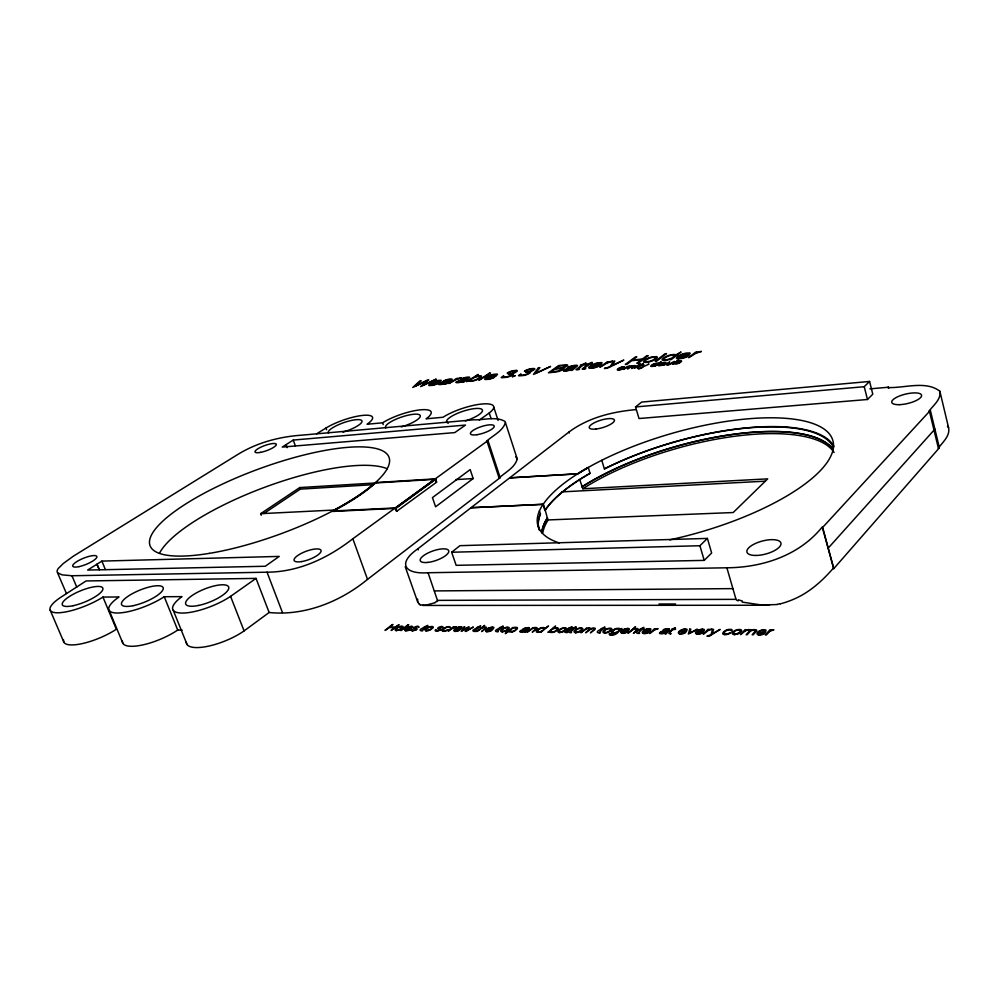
<?xml version="1.0" encoding="UTF-8"?>
<svg xmlns="http://www.w3.org/2000/svg" width="999" height="999" viewBox="0 0 999 999"><rect width="100%" height="100%" fill="white"/><g stroke="black" fill="none" stroke-linecap="round" stroke-linejoin="round"><path stroke-width="1.5" d="M411.875 627.26C405.082 631.48 406.655 625.586 411.838 627.06M505.432 422.589L517.22 458.928C514.96 467.707 505.269 472.19 499.113 478.046L486.9 440.946C493.131 435.277 502.809 431.131 505.432 422.589L505.007 421.441C495.966 415.996 482.592 420.354 474.013 419.78L301.498 435.189C279.221 436.725 256.768 442.694 237.537 454.62L73.377 556.168L63.299 563.498L58.254 568.518A31.081 7.992 -22 0 0 57.205 572.002L66.446 593.531M417.644 599.1L417.694 601.96L419.318 604.295M565.933 365.759L562.562 367.595L555.631 368.569L559.315 365.959L565.896 365.597M638.486 632.854L642.132 629.133L644.093 628.683L642.582 628.671L643.893 627.36L640.072 629.108L641.196 629.12C629.595 634.265 643.244 633.641 638.573 633.004M659.178 365.147L663.174 363.948A4.62 1.236 -16.4 0 0 664.335 363.723L663.011 364.61A3.159 0.849 -16.4 0 1 660.177 365.297L659.253 365.297M599.412 632.392L603.121 628.746L605.032 628.309L603.583 628.296L604.919 627.01L601.123 628.721L602.222 628.733C590.521 633.628 603.908 633.266 599.462 632.542M563.448 370.579L566.545 368.768L572.202 367.62A15.959 4.046 -17.2 0 0 572.527 367.57L573.176 367.457A4.845 1.236 -17.2 0 0 573.95 367.307L574.912 366.97A4.046 1.036 -17.2 0 0 575.424 366.658L575.786 366.346A2.635 0.674 -17.2 0 0 575.874 366.021L574.437 365.871A7.692 1.973 -17.3 0 0 572.752 366.096A3.109 0.787 -17.2 0 0 569.954 366.97L567.794 367.595L569.355 366.745A4.358 1.111 -17.2 0 1 571.116 366.096A5.282 1.349 -17.2 0 1 572.976 365.646A8.679 2.223 -17.3 0 1 576.336 365.272A4.67 1.199 -17.2 0 1 577.285 365.384A3.372 0.862 -17.2 0 1 577.484 365.671A3.746 0.949 -17.2 0 1 577.372 365.946L572.352 370.254A2.91 0.749 -17.2 0 1 571.166 370.392L570.816 370.379M570.579 632.067L574.338 628.458L576.223 628.034L574.8 628.009L576.148 626.748L572.39 628.433L573.451 628.446C562.075 633.416 574.837 632.829 570.666 632.23M566.52 632.017L570.279 628.421L572.165 627.984L570.754 627.971L572.102 626.71L568.344 628.396L569.405 628.408C558.129 633.403 570.791 632.779 566.608 632.18M583.853 368.469L583.99 368.294A12.1 3.122 -17 0 1 584.477 367.932L589.46 364.298L591.608 364.061L592.307 363.561L590.159 363.798L592.157 362.337L586.513 364.623L588.124 364.448L582.155 368.968L583.166 369.18A4.221 1.086 -17.1 0 0 584.353 369.006A10.115 2.622 -17.2 0 1 585.102 368.868L585.801 368.356A5.869 1.511 -17.1 0 1 584.403 368.581L583.928 368.569M534.615 369.218L532.804 370.517A4.158 1.036 -17.6 0 1 532.03 370.866A3.696 0.924 -17.6 0 1 531.168 371.203L529.557 371.665L530.419 371.84A4.171 1.049 -17.6 0 1 530.319 372.627A5.957 1.486 -17.7 0 1 524.687 375.312A6.506 1.636 -17.7 0 1 523.838 375.449L518.981 375.836A4.133 1.036 -17.7 0 1 518.581 375.487L521.053 374.026L520.279 374.712A3.397 0.849 -17.7 0 0 520.304 375.149A4.271 1.074 -17.7 0 0 520.779 375.312L521.615 375.337A6.806 1.698 -17.7 0 0 522.552 375.249A5.145 1.286 -17.7 0 0 524.038 374.987A4.183 1.049 -17.7 0 0 528.571 373.164L528.933 372.602A3.459 0.874 -17.7 0 0 528.558 372.265A4.708 1.186 -17.7 0 0 528.196 372.215L527.372 372.215A11.788 2.96 -17.7 0 0 525.574 372.39L526.323 371.865A14.923 3.709 -17.6 0 0 528.121 371.628L528.958 371.466A4.046 1.011 -17.6 0 0 529.757 371.266A3.022 0.749 -17.6 0 0 531.231 370.754L532.192 370.254A5.17 1.286 -17.6 0 0 532.604 369.98L533.041 369.518A2.872 0.724 -17.6 0 0 532.917 369.218A3.696 0.924 -17.6 0 0 532.217 369.106A6.169 1.536 -17.6 0 0 530.931 369.193M497.477 631.218L501.336 627.734L503.146 627.322L501.81 627.31L503.196 626.073L499.525 627.709L500.511 627.722C488.923 632.492 501.585 631.93 497.539 631.368M445.142 383.766L445.691 383.291A6.606 1.586 -18.3 0 1 441.208 384.478A7.13 1.723 -18.3 0 1 440.659 384.54A6.094 1.474 -18.3 0 1 439.51 384.59A3.834 0.924 -18.4 0 1 438.773 384.066M474.912 630.956L478.808 627.509L480.581 627.097L479.295 627.085L480.681 625.874L477.023 627.484L477.997 627.497C466.333 632.23 478.958 631.643 474.975 631.106M623.913 367.52L619.205 368.406L623.776 367.157M456.193 382.18L459.315 380.444L464.547 379.358M422.003 630.344L427.672 626.585L426.448 626.573L427.859 625.386L424.263 626.972L425.187 626.972C413.773 631.43 425.549 631.081 422.077 630.494M438.798 384.066L441.92 382.33L447.09 381.268M589.01 367.207L589.098 367.095A10.902 2.822 -17 0 1 590.297 366.034A8.492 2.185 -17 0 1 594.393 363.886A6.044 1.561 -17 0 1 596.903 363.112A5.632 1.449 -17 0 1 598.176 362.837L601.323 362.6A5.27 1.361 -17 0 1 602.06 362.849L600.549 365.022L591.545 366.009A7.655 1.973 -17 0 0 590.671 366.795A5.332 1.374 -17 0 0 590.484 367.382A4.371 1.124 -17 0 0 591.096 367.707A4.146 1.074 -17 0 0 591.708 367.744L593.893 367.482A4.183 1.086 -17 0 0 595.267 367.132A3.834 0.987 -17 0 0 596.578 366.658L599.263 365.921A8.904 2.298 -17 0 1 597.652 366.695A5.844 1.511 -17 0 1 595.866 367.37A5.457 1.411 -17 0 1 593.406 368.007L589.535 368.256A5.507 1.424 -17 0 1 588.848 367.882A6.581 1.698 -17 0 1 589.023 367.207M939.872 391.246C941.408 399.15 933.553 405.119 929.32 410.776L938.361 448.151C942.606 442.245 950.299 435.889 948.6 427.809L939.872 391.246C925.661 380.219 904.207 388.386 887.611 387.525L888.423 387.237L888.698 388.349M636.151 409.602C612.449 411.675 588.399 417.557 569.018 431.993L417.832 548.813C396.79 563.473 404.782 574.462 428.059 572.739L726.885 567.794C762.524 567.519 799.225 555.544 822.227 527.01L833.753 568.668L939.385 447.777L930.369 410.402L929.32 410.776M828.233 548.101L934.889 429.158M833.303 568.256C822.352 580.831 809.59 592.357 794.13 599.038A41.346 16.758 -14.7 0 1 783.953 602.822L780.306 603.871M833.753 568.668L822.676 527.385L930.369 410.402M666.383 631.955L667.12 631.206A5.569 2.31 -16.5 0 1 665.709 631.393L662.2 631.78A1.548 0.649 -16.6 0 0 661.488 632.117L661.076 632.442M668.968 630.307L666.258 633.791A2.023 0.837 -16.5 0 1 665.396 633.791M704.22 560.389L711.65 552.996L707.404 538.411L459.927 545.666L451.66 552.247L456.156 565.334L704.22 560.389L699.912 545.729L707.404 538.411M867.469 399.5L872.789 394.205L869.58 381.456L641.67 402.073L635.551 406.943L639.01 418.531L867.469 399.5L864.235 386.7L869.58 381.456M631.48 630.769L627.984 633.304L635.514 626.76L633.004 629.245A7.168 2.947 -17.1 0 1 634.727 628.683A2.91 1.186 -17 0 1 635.751 628.508M589.16 630.307L585.651 632.804L589.31 629.245L588.898 628.533A3.621 1.461 -17.8 0 0 588.361 628.508A2.697 1.086 -17.8 0 0 586.201 629.02A5.132 2.06 -17.8 0 0 584.452 630.257L580.881 632.742L586.625 628.134L585.889 628.821M613.411 630.606C617.632 626.148 622.152 631.206 615.209 632.617A2.86 1.161 -17.4 0 1 614.085 632.767A3.921 1.598 -17.3 0 1 613.748 632.767M538.149 630.082C535.414 634.665 547.652 629.295 542.894 628.059A3.072 1.211 -18.5 0 0 541.408 628.234M526.086 630.406L526.86 629.707A5.232 2.035 -18.6 0 1 525.574 629.87L521.316 630.869M528.646 628.858L525.749 632.105M375.512 483.017L369.255 488.286A127.385 34.253 -20.3 0 1 332.53 511.451L395.866 508.366L435.651 479.295L436.638 482.18L396.703 511.288L395.517 507.929L435.377 478.846L436.501 482.117M415.821 629.645L416.108 629.27A3.184 1.174 -20.1 0 0 415.572 628.933A13.524 4.983 -20.2 0 0 414.747 628.771A6.618 2.423 -20 0 1 413.973 628.571A2.735 0.999 -20.1 0 1 413.623 628.221L413.873 627.759A3.059 1.124 -20.1 0 1 414.26 627.434L414.435 627.31A2.198 0.812 -20.1 0 1 415.259 626.873A2.473 0.899 -20.1 0 1 416.258 626.548C419.118 624.924 419.692 628.808 418.256 627.022A2.323 0.849 -20.1 0 0 418.007 626.897L417.769 626.848A4.108 1.511 -20.1 0 0 417.12 626.81L414.735 627.971A3.434 1.261 -20 0 0 415.122 628.196M669.68 539.86A153.384 51.361 -16.1 0 0 829.02 433.491A153.384 51.361 -16.1 0 0 601.76 460.289A152.972 51.224 -16.1 0 0 577.722 473.751L509.64 477.872L577.759 473.876A152.972 51.236 -16.1 0 1 588.324 467.569L590.022 473.326A153.197 51.873 -16.1 0 0 545.229 510.152L547.327 517.944A152.56 52.348 -16.1 0 0 541.783 532.679M511.026 375.075L511.513 374.5A3.434 0.849 -17.8 0 0 511.151 374.163A4.67 1.161 -17.8 0 0 510.814 374.113L509.989 374.113A11.688 2.922 -17.9 0 0 508.229 374.288L508.978 373.763A14.798 3.646 -17.7 0 0 510.751 373.526L511.575 373.364A4.008 0.999 -17.8 0 0 512.375 373.176A2.997 0.737 -17.8 0 0 513.823 372.664L514.797 372.165A5.132 1.274 -17.8 0 0 515.209 371.89L515.659 371.441A2.847 0.712 -17.8 0 0 515.546 371.128A3.659 0.912 -17.8 0 0 514.86 371.029A6.119 1.511 -17.8 0 0 513.598 371.104M437.137 601.56L437.4 601.311A3.272 1.998 54.6 0 0 437.649 600.923L428.059 572.739M652.347 365.135C650.686 367.582 659.015 364.822 657.155 363.524A2.41 0.637 -16.4 0 0 656.405 363.536M662.849 364.885L662.824 364.897A3.934 1.049 -16.4 0 1 658.878 365.696A2.348 0.624 -16.4 0 1 658.204 365.384L663.236 363.686M670.317 364.086L669.78 364.51L674.437 361.413L671.54 363.137M671.141 358.741L669.904 359.702L671.353 359.54L681.043 351.998L675.761 355.02A5.27 1.399 -16.3 0 0 675.062 354.608L674.862 354.57A6.868 1.811 -16.3 0 0 672.664 354.595L669.917 355.095A6.044 1.598 -16.3 0 0 667.394 355.919A7.243 1.923 -16.3 0 0 665.471 356.805L665.209 356.943A11.001 2.922 -16.3 0 0 663.648 357.917A12.275 3.247 -16.3 0 0 662.312 359.153L662.125 359.49A6.281 1.661 -16.3 0 0 662.175 359.89A5.657 1.498 -16.3 0 0 662.899 360.339L665.346 360.314M662.749 365.259L664.148 364.872M57.705 572.889L62.075 574.85L71.965 575.749L267.045 572.19C298.763 572.065 328.271 557.929 352.847 538.761L367.52 579.383L500.174 477.672L487.974 440.571L486.9 440.946M473.176 478.546L435.601 506.78L432.442 497.602L470.179 469.58L473.176 478.546L456.056 479.595M605.244 367.932L604.457 368.506A6.494 1.686 -16.9 0 0 605.831 368.419L606.181 368.369A2.485 0.649 -16.9 0 0 607.08 368.156L608.603 367.62A11.151 2.897 -16.9 0 0 610.327 366.845L623.838 360.09L612.399 365.259L614.797 361.089L613.286 361.251L610.601 366.133A6.169 1.611 -16.9 0 0 609.652 366.608A8.791 2.285 -16.9 0 1 608.591 367.132A3.746 0.974 -16.9 0 1 607.454 367.595L606.293 367.869A4.483 1.174 -16.9 0 1 605.744 367.907L605.494 367.919M186.313 642.307A36.701 11.863 -22 0 0 207.143 646.428A36.701 11.863 -22 0 0 244.081 630.906L269.131 612.499C305.12 616.158 340.834 601.336 367.52 579.383M487.974 440.571L352.847 538.761M256.031 578.396L230.569 596.366A36.951 11.201 -21.7 0 1 182.542 613.061A36.951 11.201 -21.7 0 1 182.005 596.628L164.236 596.728A35.927 10.34 -22.1 0 1 117.52 613.011A35.927 10.34 -22.1 0 1 119.031 596.977L102.959 597.077A34.99 9.578 -22.4 0 1 57.705 612.787A34.99 9.578 -22.4 0 1 60.764 597.302L86.076 580.956L256.031 578.396L269.131 612.499M479.333 420.079L489.21 413.012A30.157 7.93 -18.3 0 0 482.092 403.996A30.157 7.93 -18.3 0 0 443.044 417.257L426.073 418.818A29.296 7.455 -18.8 0 0 420.754 409.802A29.296 7.455 -18.8 0 0 382.58 422.814L367.045 424.238A28.534 7.018 -19.3 0 0 363.174 415.359A28.534 7.018 -19.3 0 0 326.011 428.009L316.621 433.828M469.118 380.607L466.583 381.63L478.271 374.438L474.463 377.098A4.795 1.174 -18.1 0 1 476.436 376.436L476.785 376.336A6.256 1.523 -18.1 0 1 479.245 375.874L480.969 375.861A5.507 1.349 -18.1 0 1 481.555 376.298A6.593 1.611 -18.1 0 1 481.231 376.948L481.131 377.06A9.99 2.448 -18.1 0 1 479.895 378.059A11.126 2.722 -18.1 0 1 478.071 379.133L477.572 379.395A5.869 1.436 -18.1 0 1 475.974 380.082A5.17 1.261 -18.1 0 1 473.963 380.731L471.216 381.256A5.594 1.374 -18.1 0 1 469.18 380.969A4.246 1.036 -18.1 0 1 469.155 380.607M263.786 513.573L300.312 489.135L373.514 484.652M261.263 515.259L260.664 513.673L299.737 487.574L435.651 479.295M660.839 363.486L663.398 362.812A4.433 1.186 -16.4 0 1 664.397 362.687M101.886 561.101L87.637 570.067L265.284 566.258L279.221 556.406L101.886 561.101L105.357 569.505M293.244 440.072L282.23 447.077L454.795 432.592L465.497 425.075L293.244 440.072L295.354 445.829M711.088 635.064L720.142 629.432L712.399 633.603L713.573 629.37L712.462 629.358L711.188 634.328A4.296 1.823 -15.8 0 0 710.551 634.715A4.346 1.836 -15.9 0 1 709.09 635.539M642.682 367.345L641.57 367.894A6.244 1.661 -16.6 0 1 640.621 368.331L639.073 368.781A3.634 0.962 -16.6 0 1 638.286 368.831L638.998 368.494A2.51 0.662 -16.6 0 0 639.31 368.469L640.521 368.094A4.708 1.249 -16.6 0 0 641.171 367.769A3.447 0.912 -16.6 0 1 641.695 367.507L643.056 364.76L643.918 364.672L642.694 367.008L649.025 364.123L648.189 364.21M631.443 366.433L631.992 366.196A2.498 0.662 -16.7 0 1 632.904 365.896A2.947 0.787 -16.7 0 1 634.003 365.671M435.04 602.709L425.736 605.257L420.217 604.882M938.361 448.151L939.385 447.777M499.113 478.046L500.174 477.672M709.065 635.526L708.241 635.664A3.459 1.461 -15.8 0 1 707.791 635.639L706.967 636.126A3.734 1.573 -15.8 0 0 708.84 636.151A2.872 1.211 -15.8 0 0 709.914 635.689M663.898 365.122L666.083 362.412A2.697 0.724 -16.4 0 0 665.496 362.337A4.933 1.324 -16.4 0 0 663.348 362.587A2.71 0.724 -16.4 0 0 660.801 363.486M777.309 604.532L761.688 605.019L742.17 602.11M447.377 381.218L447.964 381.118A4.57 1.099 -18.3 0 0 448.676 380.981L449.587 380.669A3.821 0.924 -18.3 0 0 450.099 380.357L450.636 379.695L449.45 379.583A7.255 1.748 -18.3 0 0 447.939 379.795A2.935 0.699 -18.3 0 0 445.317 380.619L443.294 381.206L444.855 380.394A4.108 0.987 -18.3 0 1 446.541 379.782A4.97 1.199 -18.3 0 1 448.251 379.358A8.179 1.973 -18.3 0 1 451.236 379.021A4.408 1.061 -18.3 0 1 452.023 379.145A3.172 0.762 -18.3 0 1 452.135 379.42A3.521 0.849 -18.3 0 1 451.96 379.695L446.553 383.828A2.735 0.662 -18.3 0 1 445.492 383.953L445.242 383.941M464.847 379.32L465.434 379.22A4.608 1.111 -18.1 0 0 466.158 379.083L467.07 378.758A3.846 0.937 -18.2 0 0 467.594 378.446L468.106 377.772L466.895 377.672A7.318 1.786 -18.2 0 0 465.359 377.884A2.96 0.712 -18.2 0 0 462.712 378.708L460.676 379.308L462.237 378.496A4.133 1.011 -18.2 0 1 463.923 377.872A5.02 1.224 -18.2 0 1 465.659 377.447A8.242 2.01 -18.2 0 1 468.693 377.098A4.446 1.074 -18.2 0 1 469.505 377.222A3.197 0.774 -18.2 0 1 469.63 377.497A3.559 0.862 -18.2 0 1 469.455 377.772L464.098 381.93A2.76 0.674 -18.2 0 1 463.024 382.055L462.699 382.03M663.436 363.661L663.811 363.599A2.485 0.662 -16.4 0 0 664.397 363.474L665.322 362.849L664.397 362.687M656.106 363.574L655.956 363.599A2.348 0.624 -16.5 0 0 655.219 363.748M647.552 362.212L646.59 362.337A7.667 2.023 -16.5 0 1 644.63 362.387A6.006 1.586 -16.5 0 1 643.418 361.813L644.28 360.439A12.65 3.334 -16.5 0 1 644.904 359.952M666.508 359.702L667.007 359.628A4.321 1.149 -16.3 0 0 668.281 359.353A4.545 1.199 -16.3 0 0 670.229 358.728A5.969 1.573 -16.3 0 0 671.778 358.017A9.066 2.398 -16.4 0 0 673.438 356.955M670.404 633.903C673.376 633.029 664.36 633.478 673.626 629.445L675.174 629.457L675.624 628.995L674.075 628.983L675.374 627.647L671.515 629.42L672.677 629.432L668.88 633.503L670.641 633.865M508.503 372.914L507.18 373.064L507.729 372.714A5.195 1.286 -17.8 0 1 509.727 371.753L511.126 371.266A4.071 1.011 -17.8 0 1 512.937 370.804A11.239 2.797 -17.8 0 1 514.822 370.517A7.492 1.861 -17.8 0 1 516.296 370.442M618.818 368.693L623.9 368.156L624.762 367.008A2.947 0.774 -16.8 0 0 624.263 366.795L623.201 366.82A3.496 0.924 -16.8 0 0 621.778 367.07M635.551 406.943L864.235 386.7M869.879 388.861L888.423 387.237M578.234 369.243A5.857 1.498 -17.2 0 0 579.62 369.018L578.933 369.53A10.09 2.61 -17.2 0 0 578.184 369.667A4.208 1.086 -17.2 0 1 576.997 369.842L575.998 369.642L581.98 365.122L580.382 365.297L586.013 363.012L584.003 364.473L586.151 364.235L585.451 364.735L583.304 364.972L578.321 368.594A12.063 3.109 -17.1 0 0 577.834 368.968L578.246 369.23M471.665 380.756L471.291 380.769A3.934 0.962 -18.1 0 1 470.616 380.731A4.133 1.011 -18.1 0 1 470.192 380.382A5.594 1.374 -18.1 0 1 470.467 379.857A8.279 2.035 -18.1 0 1 471.778 378.821M525.936 629.42L526.348 629.382A2.81 1.099 -18.6 0 0 526.997 629.295L527.435 629.12A2.46 0.962 -18.7 0 0 527.822 628.833L528.009 628.633A1.761 0.687 -18.7 0 0 528.134 628.171L527.247 627.909A5.02 1.961 -18.7 0 0 526.173 627.934M666.096 630.893L666.483 630.869A2.997 1.236 -16.5 0 0 667.195 630.769L667.644 630.594A2.622 1.086 -16.5 0 0 668.031 630.269L668.194 630.069A1.873 0.774 -16.5 0 0 668.244 629.57L667.195 629.295M525.724 629.432L522.077 629.932A2.235 0.874 -18.7 0 0 520.779 630.569L520.442 630.844A2.547 0.999 -18.7 0 0 519.967 631.468M435.377 478.846L375.399 482.579A127.547 34.266 -20.3 0 1 332.38 511.026L395.517 507.929M665.784 630.918L661.75 631.455A2.385 0.987 -16.6 0 0 660.414 632.13L660.089 632.417A2.71 1.124 -16.6 0 0 659.69 633.091M579.67 479.545L582.217 486.813A152.46 52.323 -16.1 0 1 728.721 435.064A152.46 52.323 -16.1 0 1 832.991 449.575M582.217 486.813L582.829 488.761L767.694 478.858L733.204 512.537L548.151 519.942A152.397 52.497 -16 0 0 542.844 532.617M561.725 491.895L765.184 481.181M406.718 630.344L407.105 630.307A2.597 0.949 -20.2 0 0 408.104 630.107A2.373 0.874 -20.2 0 0 409.115 629.707L410.527 629.395A5.457 1.998 -20.2 0 1 409.478 629.957M455.931 630.918L456.318 630.881A2.647 0.999 -19.6 0 0 457.367 630.669A2.423 0.912 -19.6 0 0 458.391 630.269L459.84 629.944A5.582 2.098 -19.6 0 1 458.791 630.519M260.664 513.673L336.126 509.94M487.824 631.293L488.224 631.256A2.685 1.036 -19.2 0 0 489.285 631.043A2.46 0.949 -19.2 0 0 490.322 630.631L491.808 630.307A5.657 2.173 -19.2 0 1 490.759 630.893A4.046 1.548 -19.2 0 1 486.738 631.705L486.363 631.693M590.097 473.289A152.785 51.723 -16.1 0 0 544.917 510.464L543.056 504.333L470.979 507.742L543.331 504.27L545.229 510.152M623.276 632.866L623.726 632.842A2.86 1.174 -17.2 0 0 624.887 632.604A2.61 1.074 -17.2 0 0 625.973 632.167L627.584 631.83A6.019 2.46 -17.2 0 1 626.51 632.442A4.308 1.761 -17.2 0 1 622.14 633.316M644.817 633.129L645.279 633.091A2.885 1.186 -16.9 0 0 646.44 632.854A2.635 1.086 -16.9 0 0 647.539 632.417L649.175 632.067A6.069 2.498 -16.9 0 1 648.101 632.692M681.031 633.541L681.518 633.516A2.935 1.224 -16.3 0 0 682.704 633.279A2.685 1.124 -16.3 0 0 683.816 632.829L685.489 632.479M698.214 633.753L698.701 633.716A2.96 1.249 -16 0 0 699.912 633.478A2.71 1.136 -16 0 0 701.023 633.016L702.709 632.667A6.231 2.622 -16 0 1 701.623 633.304M759.939 634.465L760.439 634.44A3.047 1.311 -14.9 0 0 761.7 634.19A2.785 1.199 -14.9 0 0 762.836 633.728L764.585 633.366A6.419 2.747 -14.9 0 1 763.486 634.015M547.327 517.944L548.151 519.942M502.197 631.93L506.093 630.981L508.966 628.696A4.021 1.548 -18.9 0 0 508.753 627.422A4.633 1.786 -19 0 0 507.042 627.26M575.911 632.804L579.77 631.818L582.604 629.457A4.158 1.661 -17.9 0 0 582.23 628.134A4.783 1.923 -17.9 0 0 580.382 627.971A4.895 1.961 -17.9 0 0 574.662 630.444A4.895 1.961 -17.9 0 0 575.799 632.742L575.711 632.804M604.907 633.154L608.828 632.155L611.638 629.757A4.208 1.711 -17.5 0 0 611.201 628.421A4.858 1.973 -17.5 0 0 609.303 628.246A4.97 2.01 -17.5 0 0 603.546 630.756A4.97 2.01 -17.5 0 0 604.795 633.079L604.707 633.154M451.66 552.247L699.912 545.729M412.624 630.869L416.645 629.645A2.997 1.099 -20.1 0 0 416.858 629.457L417.107 628.995A2.997 1.099 -20.1 0 0 416.77 628.633A6.706 2.46 -20.1 0 0 416.009 628.408A13.736 5.02 -19.9 0 1 415.122 628.209M434.403 590.921L732.916 588.623M618.206 369.992L618.843 369.967A3.496 0.924 -16.8 0 0 622.352 369.106A4.97 1.311 -16.8 0 0 623.189 368.656L619.642 369.618A2.71 0.712 -16.8 0 1 618.606 369.655M437.712 600.374L736.013 599.35L736.613 600.087A3.634 2.885 38.2 0 0 737.125 600.424L738.136 600.886M396.228 630.669L399.887 629.757L402.809 627.597A3.834 1.399 -20.3 0 0 402.797 626.385A4.421 1.611 -20.3 0 0 401.273 626.236A4.52 1.648 -20.3 0 0 395.879 628.508A4.52 1.648 -20.3 0 0 396.328 630.606M426.323 631.031L430.045 630.107L432.967 627.909A3.884 1.436 -19.9 0 0 432.892 626.685A4.483 1.661 -19.9 0 0 431.318 626.523A4.583 1.698 -19.9 0 0 425.861 628.833A4.583 1.698 -19.9 0 0 426.411 630.968M659.003 604.008L675.574 603.995M422.702 605.444L769.455 605.244M559.465 632.617L563.486 631.63L566.333 629.283A4.121 1.636 -18.1 0 0 565.996 627.984A4.758 1.886 -18.2 0 0 564.185 627.809A4.858 1.936 -18.2 0 0 558.491 630.269A4.858 1.936 -18.2 0 0 559.552 632.542M734.427 634.702L738.86 633.641L741.558 631.106A4.471 1.898 -15.3 0 0 740.821 629.682A5.157 2.198 -15.3 0 0 738.673 629.507A5.27 2.248 -15.3 0 0 732.692 632.155A5.27 2.248 -15.3 0 0 734.515 634.627M663.473 630.344C661.675 629.77 666.907 628.246 668.518 628.87A3.247 1.349 -16.5 0 1 669.23 629.133M679.832 631.605L686.325 631.668L687.15 629.507A3.659 1.523 -16.3 0 0 686.575 629.145L685.202 628.958M696.952 631.78L703.533 631.855L704.332 629.67A3.684 1.548 -16 0 0 703.746 629.308L702.347 629.12M730.619 632.792L728.721 633.329A2.96 1.261 -15.5 0 1 727.784 633.741A2.61 1.111 -15.5 0 1 726.748 633.99L725.936 634.065A3.372 1.436 -15.5 0 1 724.45 633.89M411.75 629.382L412.874 630.406M435.789 629.657L436.238 630.232A1.698 0.637 -19.8 0 0 436.351 630.506L436.975 630.681M609.515 633.666L610.489 633.678M122.452 641.158A35.689 10.952 -22.4 0 0 141.521 645.179A35.689 10.952 -22.4 0 0 177.71 630.044L182.155 630.107M244.081 630.906L230.569 596.366M538.111 632.355L537.175 632.28A3.521 1.386 -18.5 0 1 536.688 632.105A3.896 1.536 -18.5 0 1 536.563 630.881M763.91 629.72L765.396 629.907A3.796 1.623 -14.9 0 1 766.046 630.282L765.384 632.529L758.453 632.454A3.971 1.698 -14.9 0 0 759.715 634.69M649.063 628.608L650.386 628.796A3.596 1.486 -16.8 0 1 650.936 629.145L650.024 631.281L643.743 631.206A3.759 1.548 -16.9 0 0 644.58 633.329M627.572 628.396L628.87 628.583A3.559 1.449 -17.2 0 1 629.395 628.933L628.433 631.043L622.277 630.981A3.721 1.523 -17.2 0 0 623.039 633.079M492.382 627.097L493.506 627.26A3.347 1.286 -19.1 0 1 493.906 627.597L492.694 629.57L487.25 629.507A3.509 1.349 -19.2 0 0 487.574 631.48M460.539 626.785L461.613 626.947M411.413 626.311L412.425 626.473A3.234 1.186 -20.1 0 1 412.762 626.785L411.426 628.683L406.393 628.633A3.384 1.236 -20.2 0 0 406.468 630.531M443.231 631.218L442.907 631.181A3.784 1.411 -19.7 0 1 442.257 629.919A6.693 2.51 -19.7 0 1 443.206 628.92M758.266 634.927L758.716 634.977A4.595 1.973 -14.9 0 0 763.586 634.078M651.385 366.421L652.622 366.396A3.159 0.849 -16.5 0 0 655.769 365.534L655.107 366.059L661.276 361.813L658.366 363.536A2.935 0.787 -16.4 0 0 657.879 363.224A3.759 0.999 -16.5 0 0 656.855 363.224A4.308 1.149 -16.5 0 0 656.306 363.286L655.931 363.349A3.009 0.799 -16.5 0 0 655.182 363.511A3.671 0.974 -16.5 0 0 652.747 364.448A6.319 1.686 -16.4 0 0 651.011 365.734A3.397 0.912 -16.5 0 0 651.348 366.433M739.422 630.044L739.098 630.007A4.758 2.023 -15.4 0 0 738.523 629.994A3.284 1.399 -15.3 0 0 737.2 630.144A3.109 1.324 -15.3 0 0 735.851 630.619A4.146 1.761 -15.3 0 0 734.727 631.281L733.254 633.641L736.425 634.015A3.072 1.311 -15.4 0 0 737.774 633.553M609.902 628.758L609.602 628.721A4.483 1.811 -17.5 0 0 609.09 628.708A2.922 1.186 -17.5 0 0 606.605 629.295A3.896 1.586 -17.5 0 0 605.506 629.919L603.821 632.155L606.593 632.517A2.897 1.174 -17.5 0 0 607.879 632.067M580.943 628.471L580.656 628.446A4.421 1.773 -17.9 0 0 580.157 628.433A2.885 1.149 -17.9 0 0 577.709 629.008A3.846 1.536 -17.9 0 0 576.61 629.62L574.887 631.818L577.572 632.18A2.86 1.149 -17.9 0 0 578.846 631.743M564.722 628.309L564.447 628.284A4.383 1.748 -18.2 0 0 563.948 628.271A3.022 1.199 -18.2 0 0 562.787 628.408A2.86 1.136 -18.1 0 0 561.525 628.846A3.821 1.523 -18.1 0 0 560.427 629.457L558.678 631.643L561.326 631.98A2.835 1.124 -18.2 0 0 562.587 631.555M454.495 631.318L454.82 631.356A3.996 1.498 -19.6 0 0 458.841 630.569M507.517 627.747L507.255 627.709A4.271 1.648 -19 0 0 506.78 627.697A2.947 1.136 -19 0 0 505.669 627.847M405.319 630.731L405.631 630.769A3.909 1.436 -20.2 0 0 409.528 630.007M431.705 626.997L431.468 626.96A4.133 1.536 -19.9 0 0 431.031 626.947A2.847 1.049 -19.9 0 0 429.982 627.085A2.697 0.999 -19.9 0 0 428.796 627.497A3.596 1.336 -19.9 0 0 427.722 628.071L425.799 630.119L428.072 630.444A2.672 0.987 -19.9 0 0 429.258 630.032M401.635 626.698L401.523 626.673A4.083 1.486 -20.3 0 0 400.986 626.66A2.81 1.024 -20.3 0 0 399.95 626.785M524.7 632.08L524.887 632.117A1.898 0.737 -18.7 0 0 525.649 632.13M515.709 456.705L517.22 458.928M439.935 380.981C434.041 379.932 428.022 386.089 439.972 381.081M635.576 365.809L634.665 365.597A4.233 1.124 -16.7 0 0 634.178 365.646L631.443 366.645A5.082 1.349 -16.7 0 0 630.406 367.295L627.509 368.981L630.082 366.358A3.059 0.812 -16.7 0 0 629.62 366.396L627.347 367.083A5.07 1.336 -16.7 0 0 626.311 367.732L623.413 369.418L628.109 366.358L627.522 366.808A2.46 0.649 -16.7 0 1 628.908 366.321A2.997 0.787 -16.7 0 1 630.269 366.059A2.385 0.637 -16.7 0 1 631.493 366.121M947.464 426.148L948.6 427.809M50.2 610.239L63.849 642.107M71.965 575.749L76.748 587.112M109.166 610.364L122.902 643.356M102.959 597.077L116.359 629.245A34.765 10.152 -22.7 0 1 81.081 643.856A34.765 10.152 -22.7 0 1 63.624 639.997M99.363 569.742L96.965 564.16L99.276 569.742M173.277 610.352L187.075 644.542M164.236 596.728L177.71 630.044M267.045 572.19L282.455 612.537M287.138 447.54L286.001 444.655L287.063 447.54M299.737 487.574L300.312 489.135M326.011 428.009L326.623 429.732M405.219 566.708L417.769 602.197M395.866 508.366L396.903 511.313M396.516 511.288L395.492 508.379L435.289 479.32L436.263 482.167M417.832 548.813L418.219 549.912M382.58 422.814L383.204 424.587M489.21 413.012L491.171 418.681M493.768 407.155L498.101 420.442M543.056 504.333A152.972 51.224 -16.1 0 0 539.448 510.876L540.434 513.936A152.884 51.473 -16.1 0 0 539.423 529.97M569.018 431.993L569.33 432.992M601.76 460.289L604.407 468.906A152.697 51.973 -16.1 0 1 833.516 447.714M726.885 567.794L736.013 599.35M159.49 553.259A126.91 35.552 -20.4 0 1 264.96 487.187A126.91 35.552 -20.4 0 1 387.237 468.731M385.851 427.922A18.332 4.658 -18.8 0 1 401.086 417.22A18.332 4.658 -18.8 0 1 420.317 415.984A18.332 4.658 -18.8 0 1 401.236 426.935M448.301 423.201A18.856 4.958 -18.3 0 1 458.966 412.737A18.856 4.958 -18.3 0 1 482.192 409.665A18.856 4.958 -18.3 0 1 465.322 420.954M328.446 433.042A17.857 4.396 -19.3 0 1 343.931 422.577A17.857 4.396 -19.3 0 1 362.025 421.441A17.857 4.396 -19.3 0 1 342.919 432.13M419.792 604.445A26.324 9.803 -73.2 0 1 419.405 604.07M559.265 542.957A153.109 51.274 -16.1 0 1 539.448 510.876M539.323 529.957A153.009 51.536 -16.1 0 1 540.434 513.936M543.294 504.145A153.384 51.361 -16.1 0 1 588.211 467.507M582.829 488.761A152.397 52.497 -16 0 1 730.556 436.838A152.397 52.497 -16 0 1 834.078 452.51M541.92 532.654A152.46 52.323 -16.1 0 1 547.514 517.932M581.942 486.825A152.56 52.348 -16.1 0 1 728.683 434.952A152.56 52.348 -16.1 0 1 833.066 449.513M604.407 468.906A153.109 52.11 -16.1 0 1 833.903 446.416M780.256 603.696A30.894 29.133 -6.9 0 1 778.721 604.058A34.078 31.531 -8.4 0 1 777.284 604.345M420.179 604.782A29.083 11.001 -69.5 0 1 419.78 604.495M436.8 601.148A28.634 17.133 73 0 1 434.977 602.547M742.294 600.998A33.429 28.309 41.3 0 1 738.411 599.762M434.652 381.418A5.607 1.349 -18.4 0 1 436.95 380.694A5.22 1.249 -18.4 0 1 438.086 380.444L440.759 380.244A4.883 1.174 -18.4 0 1 441.283 380.494L439.36 382.567L431.605 383.416A7.093 1.698 -18.4 0 0 430.644 384.165A4.945 1.186 -18.4 0 0 430.294 384.727A4.046 0.974 -18.4 0 0 430.706 385.04A3.846 0.924 -18.4 0 0 431.206 385.09L433.091 384.852A3.871 0.924 -18.4 0 0 434.328 384.528A3.559 0.849 -18.4 0 0 435.564 384.091L438.012 383.416A8.254 1.973 -18.4 0 1 436.438 384.153A5.42 1.299 -18.4 0 1 434.752 384.777A5.057 1.211 -18.4 0 1 432.517 385.364L429.245 385.564A5.107 1.224 -18.4 0 1 428.796 385.189A6.106 1.461 -18.4 0 1 429.145 384.553L429.258 384.44A10.102 2.423 -18.4 0 1 430.569 383.429M430.606 383.429A7.867 1.886 -18.4 0 1 434.627 381.406M441.508 384.016A4.096 0.987 -18.3 0 1 440.784 384.041L441.82 382.767L446.803 381.718A7.542 1.811 -18.3 0 0 448.613 381.343L446.64 382.58A2.997 0.724 -18.3 0 1 446.116 382.829A3.621 0.874 -18.3 0 1 444.592 383.379A4.883 1.174 -18.3 0 1 443.007 383.778A6.993 1.686 -18.3 0 1 441.508 384.016M456.156 382.192A3.871 0.937 -18.2 0 0 456.955 382.704A6.144 1.498 -18.2 0 0 458.104 382.667A7.193 1.748 -18.2 0 0 458.678 382.592A6.656 1.623 -18.2 0 0 463.199 381.406M462.637 381.88A2.585 0.637 -18.2 0 1 463.236 381.406M471.64 380.769A4.533 1.111 -18.1 0 0 476.685 379.333A5.445 1.336 -18.1 0 0 477.26 379.021L478.384 378.346A8.829 2.16 -18.1 0 0 479.57 377.46A5.719 1.399 -18.1 0 0 480.007 376.798A4.146 1.011 -18.1 0 0 479.607 376.423A3.809 0.937 -18.1 0 0 479.22 376.373L478.696 376.386A5.37 1.311 -18.1 0 0 478.059 376.448L477.847 376.473A3.821 0.937 -18.1 0 0 476.535 376.748A4.433 1.086 -18.1 0 0 474.75 377.335A6.469 1.586 -18.1 0 0 471.815 378.821M492.869 374.55A5.357 1.324 -17.9 0 1 494.055 374.288L496.878 374.088A5.02 1.236 -17.9 0 1 497.49 374.325L495.691 376.436L487.512 377.335A7.28 1.798 -17.9 0 0 486.575 378.097A5.07 1.249 -18 0 0 486.288 378.671A4.158 1.024 -18 0 0 486.763 378.983A3.946 0.974 -18 0 0 487.3 379.033L489.285 378.783A3.984 0.987 -18 0 0 490.571 378.446A3.646 0.899 -18 0 0 491.833 377.997L494.368 377.297A8.479 2.085 -18 0 1 492.769 378.047A5.557 1.374 -18 0 1 491.058 378.696A5.195 1.286 -18 0 1 488.748 379.295L485.264 379.508A5.245 1.299 -18 0 1 484.74 379.133A6.269 1.548 -18 0 1 485.027 378.484L485.127 378.371A10.365 2.56 -17.9 0 1 486.401 377.347A8.067 1.998 -17.9 0 1 490.484 375.287A5.757 1.424 -17.9 0 1 492.869 374.55M508.429 372.927A4.008 0.987 -17.8 0 1 513.648 371.066M516.283 370.454A4.433 1.099 -17.8 0 1 517.307 371.041L515.384 372.427A4.133 1.024 -17.8 0 1 514.61 372.777A3.659 0.912 -17.8 0 1 513.761 373.102L512.15 373.564L512.999 373.738A4.146 1.036 -17.8 0 1 512.874 374.525M512.824 374.538A5.907 1.474 -17.8 0 1 507.242 377.197A6.456 1.611 -17.8 0 1 506.418 377.335L501.76 377.734A4.108 1.024 -17.8 0 1 501.261 377.36L503.733 375.911L502.947 376.586A3.359 0.837 -17.8 0 0 502.959 377.023A4.246 1.049 -17.8 0 0 503.421 377.185L504.233 377.21A6.756 1.673 -17.8 0 0 505.169 377.135A5.095 1.274 -17.8 0 0 506.618 376.873A4.146 1.036 -17.8 0 0 511.138 375.062M530.981 369.155A4.033 1.011 -17.6 0 0 525.724 371.029L524.463 371.166L524.999 370.816A5.232 1.311 -17.6 0 1 527.01 369.855L528.409 369.355A4.108 1.024 -17.6 0 1 530.244 368.881A11.326 2.835 -17.7 0 1 532.155 368.606A7.555 1.886 -17.6 0 1 533.653 368.519A4.471 1.111 -17.6 0 1 534.715 369.118M563.411 370.592A4.071 1.036 -17.3 0 0 564.447 371.116A6.469 1.648 -17.3 0 0 565.734 371.054A7.567 1.936 -17.3 0 0 566.371 370.979A7.005 1.786 -17.3 0 0 571.191 369.717M570.629 370.392A2.722 0.699 -17.2 0 1 571.241 369.717M644.904 359.952A10.402 2.735 -16.5 0 1 646.503 358.953A7.155 1.886 -16.5 0 1 648.738 357.942A6.081 1.598 -16.5 0 1 651.286 357.142L656.243 356.593A6.294 1.661 -16.5 0 1 657.242 357.555L657.105 357.792A11.139 2.922 -16.5 0 1 655.531 359.19L654.582 359.79A8.217 2.16 -16.5 0 1 653.508 360.364A6.419 1.686 -16.5 0 1 647.527 362.237M647.552 359.066A6.131 1.611 -16.5 0 1 649.225 358.254A4.483 1.174 -16.5 0 1 651.173 357.605L653.034 357.242A6.868 1.811 -16.5 0 1 653.833 357.155L654.982 357.167A4.246 1.111 -16.5 0 1 655.631 357.517A5.807 1.523 -16.5 0 1 655.406 358.166A10.127 2.66 -16.5 0 1 654.32 359.141A9.191 2.41 -16.5 0 1 653.134 359.902A6.306 1.661 -16.5 0 1 651.448 360.714A4.446 1.174 -16.5 0 1 649.487 361.376L646.241 361.838A4.283 1.124 -16.5 0 1 645.092 361.463A5.744 1.511 -16.5 0 1 645.204 360.926A9.266 2.448 -16.5 0 1 647.577 359.066M673.9 355.045A6.419 1.698 -16.3 0 1 673.301 356.955M673.701 355.12A4.121 1.086 -16.3 0 0 672.851 355.082L672.414 355.107A6.044 1.598 -16.3 0 0 671.628 355.207L670.004 355.544A4.595 1.211 -16.3 0 0 667.981 356.218A6.119 1.623 -16.3 0 0 666.42 356.955L666.221 357.08A9.728 2.572 -16.3 0 0 664.797 358.054L664.06 358.741A5.095 1.349 -16.3 0 0 666.458 359.74M671.091 358.741A4.67 1.236 -16.3 0 1 669.667 359.315A5.819 1.548 -16.3 0 1 668.156 359.765A6.281 1.661 -16.3 0 1 665.346 360.327M677.871 356.506A8.866 2.36 -16.2 0 1 681.93 354.295A6.319 1.673 -16.2 0 1 684.54 353.484A5.882 1.561 -16.2 0 1 685.888 353.196L689.31 352.934A5.507 1.461 -16.2 0 1 690.172 353.184L688.935 355.407L679.195 356.468A7.992 2.123 -16.2 0 0 678.383 357.28A5.569 1.486 -16.2 0 0 678.284 357.879A4.558 1.211 -16.2 0 0 679.02 358.204A4.333 1.149 -16.2 0 0 679.707 358.241L682.067 357.954A4.371 1.161 -16.2 0 0 683.503 357.58A4.008 1.061 -16.2 0 0 684.864 357.093L687.674 356.331A9.303 2.473 -16.2 0 1 686.051 357.13A6.106 1.623 -16.2 0 1 684.215 357.829A5.707 1.523 -16.2 0 1 681.63 358.491L677.409 358.778A5.757 1.536 -16.2 0 1 676.585 358.391A6.881 1.836 -16.2 0 1 676.648 357.717L676.71 357.592A11.389 3.034 -16.1 0 1 677.821 356.506M401.91 626.573A4.096 1.486 -20.3 0 1 399.038 629.545M399.95 626.798A2.66 0.974 -20.3 0 0 398.788 627.185A3.559 1.299 -20.3 0 0 397.714 627.759L395.754 629.77L397.952 630.094A2.635 0.962 -20.3 0 0 399.125 629.695M405.482 630.644A4.533 1.661 -20.1 0 1 406.069 628.309A4.533 1.661 -20.1 0 1 411.326 626.385M412.462 630.869A3.284 1.211 -20.1 0 1 411.625 629.395M415.921 629.745A2.185 0.799 -20.1 0 1 413.099 630.282M431.98 626.86A4.158 1.536 -19.9 0 1 429.17 629.894M435.664 629.657A3.322 1.236 -19.8 0 0 436.575 631.156L440.809 629.919A3.034 1.124 -19.8 0 0 441.021 629.72L441.258 629.27A3.022 1.124 -19.8 0 0 440.896 628.883A6.768 2.522 -19.9 0 0 440.109 628.658A13.874 5.145 -19.6 0 1 439.198 628.458A3.472 1.286 -19.7 0 1 438.773 628.234L441.196 627.06A4.158 1.548 -19.8 0 1 441.72 627.072L442.107 627.135A2.348 0.874 -19.8 0 1 442.357 627.272C443.931 629.045 443.131 625.149 440.297 626.785A2.498 0.924 -19.8 0 0 439.298 627.11A2.223 0.824 -19.8 0 0 438.474 627.547L438.286 627.672A3.084 1.149 -19.8 0 0 437.912 628.009L437.662 628.471A2.76 1.024 -19.8 0 0 438.037 628.833A6.693 2.485 -19.7 0 0 438.848 629.033A13.674 5.107 -20 0 1 439.697 629.195A3.222 1.199 -19.8 0 1 440.222 629.445L440.122 629.77A1.711 0.637 -19.8 0 1 439.922 629.957M440.072 630.019A2.21 0.824 -19.8 0 1 437.2 630.569M447.427 626.835A3.896 1.461 -19.7 0 1 448.776 626.673A5.619 2.098 -19.7 0 1 449.5 626.698L450.524 627.384L449.463 627.734A2.66 0.999 -19.7 0 0 449.413 627.409A2.285 0.862 -19.7 0 0 449.075 627.197L448.626 627.122A3.546 1.324 -19.7 0 0 448.139 627.135A2.498 0.937 -19.7 0 0 447.227 627.272M443.294 628.92A4.795 1.786 -19.7 0 1 447.427 626.785M443.081 631.331A4.183 1.561 -19.7 0 0 448.526 629.67L446.765 630.119A2.597 0.974 -19.7 0 1 445.904 630.494A2.298 0.862 -19.7 0 1 445.017 630.719L444.355 630.781A2.972 1.111 -19.7 0 1 443.256 630.631A2.71 1.011 -19.7 0 1 443.069 630.194A3.609 1.349 -19.7 0 1 443.369 629.607M443.581 629.557A4.52 1.686 -19.7 0 1 447.202 627.185M452.447 628.359A2.76 1.036 -19.6 0 1 454.595 627.384L456.481 626.748L455.069 626.885A2.048 0.762 -19.6 0 0 454.495 627.06L453.196 627.647L454.108 626.835L453.334 626.835L448.251 631.168L451.536 629.045A7.617 2.872 -19.6 0 1 452.435 628.359M455.681 631.106A3.459 1.299 -19.6 0 1 455.494 629.17L460.739 629.22L461.988 627.272A3.297 1.236 -19.5 0 0 461.613 626.947M454.657 631.231A4.633 1.748 -19.6 0 1 455.094 628.833A4.633 1.748 -19.6 0 1 460.464 626.86M486.525 631.605A4.708 1.798 -19.2 0 1 486.863 629.17A4.708 1.798 -19.2 0 1 492.307 627.172M502.285 631.868A4.745 1.836 -19 0 1 501.448 629.657A4.745 1.836 -19 0 1 507.017 627.297M507.792 627.609A4.296 1.661 -19 0 1 505.119 630.756M505.669 627.847A2.797 1.074 -18.9 0 0 504.445 628.259A3.721 1.436 -18.9 0 0 503.359 628.858L501.523 630.981L504.008 631.318A2.76 1.061 -19 0 0 505.232 630.906M517.182 628.771A3.846 1.486 -18.8 0 0 517.132 627.547A3.472 1.349 -18.8 0 0 516.62 627.397L515.721 627.322A3.596 1.399 -18.8 0 0 512.212 628.196L513.074 627.409L505.282 633.641L508.878 631.156A3.322 1.286 -18.9 0 0 509.278 631.805A4.246 1.648 -18.9 0 0 510.314 632.03A4.87 1.886 -18.8 0 0 510.914 632.03L511.126 632.005A3.521 1.361 -18.9 0 0 512.15 631.855M516.895 628.833A5.682 2.198 -18.9 0 1 512.187 631.992M522.015 631.655A1.948 0.762 -18.7 0 1 521.116 630.881M526.336 630.456A3.284 1.286 -18.7 0 1 522.077 631.618M524.75 631.306A3.771 1.474 -18.7 0 1 519.767 631.543M529.158 627.722A2.735 1.061 -18.7 0 1 528.608 628.846M529.083 627.759A3.047 1.186 -18.7 0 0 528.496 627.522L522.939 628.883L523.788 628.895A2.26 0.887 -18.7 0 1 526.211 627.884M536.888 628.683A2.51 0.987 -18.5 0 0 537.075 628.096A2.66 1.036 -18.5 0 0 536.675 627.659A4.271 1.673 -18.6 0 0 535.377 627.509L535.002 627.534A2.772 1.086 -18.6 0 0 534.04 627.709A6.843 2.685 -18.6 0 0 532.405 628.234L533.091 627.609L527.297 632.105L530.819 629.682A10.415 4.096 -18.5 0 1 531.318 629.245A3.546 1.386 -18.6 0 1 531.93 628.833A2.71 1.061 -18.6 0 1 534.915 627.984L535.951 628.683L532.242 632.167L536.338 629.22A9.291 3.634 -18.6 0 0 536.875 628.683M538.299 630.069A4.283 1.686 -18.4 0 1 541.371 628.171M538.149 632.33A3.621 1.424 -18.5 0 0 541.683 631.468L540.834 632.267L548.526 625.986L544.967 628.458A3.359 1.324 -18.4 0 0 544.53 627.809A4.296 1.686 -18.5 0 0 543.456 627.584A4.92 1.936 -18.5 0 0 542.844 627.597L542.644 627.609A3.559 1.399 -18.5 0 0 541.595 627.759M536.85 630.819A5.757 2.273 -18.4 0 1 541.558 627.634M556.88 627.734A4.958 1.961 -18.3 0 0 556.48 627.709A4.321 1.711 -18.3 0 0 554.732 627.909A3.372 1.336 -18.3 0 0 552.909 628.533L555.606 626.048L547.927 632.355L549.65 631.555A3.646 1.436 -18.3 0 0 551.298 632.479L552.584 632.429A3.871 1.536 -18.3 0 0 555.993 631.093A7.255 2.872 -18.3 0 0 558.004 629.233A4.221 1.673 -18.3 0 0 557.792 627.896A3.859 1.523 -18.3 0 0 556.88 627.734M564.997 628.171A4.408 1.748 -18.2 0 1 562.449 631.405M581.218 628.334A4.433 1.773 -17.9 0 1 578.696 631.58M585.926 628.821A2.922 1.174 -17.8 0 1 587.537 628.221A3.509 1.411 -17.8 0 1 589.148 628.034M589.123 628.059A2.822 1.136 -17.8 0 1 590.659 628.596M590.546 628.633A3.896 1.561 -17.8 0 1 590.471 628.945L590.896 628.733A3.034 1.224 -17.7 0 1 592.207 628.271A3.684 1.486 -17.7 0 1 593.906 628.084A5.02 2.023 -17.7 0 1 594.268 628.084L595.004 628.246A2.335 0.937 -17.7 0 1 595.304 628.658A3.272 1.311 -17.7 0 1 595.017 629.245A9.428 3.784 -17.8 0 1 594.393 629.932L590.446 632.854L594.105 629.295L593.681 628.583A3.634 1.461 -17.7 0 0 593.131 628.558A2.697 1.086 -17.7 0 0 590.971 629.058A5.145 2.073 -17.7 0 0 589.223 630.307M610.189 628.621A4.495 1.823 -17.5 0 1 607.729 631.917M613.349 633.004A4.096 1.661 -17.3 0 1 613.561 630.631M610.089 634.914A5.582 2.273 -17.4 0 0 611.251 635.052A8.367 3.409 -17.4 0 0 612.012 635.052L613.036 634.964A3.721 1.523 -17.4 0 0 613.498 634.889A3.509 1.436 -17.4 0 0 615.172 634.377A4.008 1.636 -17.4 0 0 616.508 633.616A8.529 3.472 -17.4 0 0 617.594 632.717L621.915 628.471L620.167 629.283A3.771 1.536 -17.3 0 0 618.331 628.334L616.982 628.408A3.971 1.611 -17.3 0 0 613.511 629.77A7.48 3.047 -17.3 0 0 611.55 631.68A4.346 1.773 -17.4 0 0 611.875 633.054M610.189 634.84A3.084 1.261 -17.4 0 1 609.39 633.678M610.401 633.691A2.348 0.962 -17.4 0 0 611.201 634.527A6.081 2.473 -17.4 0 0 612.412 634.565L613.648 634.39A2.697 1.099 -17.4 0 0 615.022 633.903A3.946 1.611 -17.4 0 0 616.096 633.204A10.902 4.433 -17.5 0 0 616.982 632.404A3.484 1.424 -17.4 0 1 615.109 633.054A4.446 1.811 -17.4 0 1 613.274 633.254A5.095 2.073 -17.3 0 1 612.849 633.241A3.971 1.611 -17.4 0 1 611.912 633.041M621.878 633.204A4.995 2.048 -17.2 0 1 621.765 630.619A4.995 2.048 -17.2 0 1 627.509 628.483M636.163 628.496A4.471 1.836 -17.1 0 1 637.599 628.646A2.785 1.136 -17 0 1 638.111 629.095A2.622 1.074 -17 0 1 637.974 629.707A9.728 3.971 -17.1 0 1 637.449 630.269L633.416 633.366L637.025 629.395A1.611 0.662 -17 0 0 636.85 629.17L635.726 628.97A2.835 1.161 -17.1 0 0 632.579 629.87A3.721 1.523 -17.1 0 0 631.967 630.307A10.902 4.483 -17 0 0 631.48 630.769M643.393 633.466A5.045 2.085 -16.9 0 1 643.206 630.844A5.045 2.085 -16.9 0 1 649 628.696M648.176 632.754A4.346 1.798 -16.9 0 1 643.668 633.578M653.821 630.469A3.022 1.249 -16.7 0 1 656.081 629.395L658.141 628.696L656.493 628.858A2.235 0.924 -16.7 0 0 655.844 629.033L654.482 629.695L655.319 628.796L654.382 628.796L649.675 633.553L652.934 631.231A8.354 3.459 -16.6 0 1 653.796 630.469M662.037 633.291A2.085 0.862 -16.6 0 1 660.863 632.467M666.683 632.017A3.496 1.449 -16.6 0 1 662.112 633.254M665.072 632.916A4.021 1.661 -16.6 0 1 659.465 633.179M665.159 633.903A1.636 0.674 -16.5 0 1 665.384 633.079M669.318 629.095A2.91 1.211 -16.5 0 1 668.918 630.294M663.461 630.344A2.41 0.999 -16.6 0 1 666.008 629.27M665.971 629.32A5.357 2.223 -16.6 0 1 667.182 629.295M680.806 633.753A3.821 1.598 -16.3 0 1 679.882 631.605M679.595 633.89A5.132 2.148 -16.3 0 1 679.27 631.231A5.132 2.148 -16.3 0 1 685.139 629.045M679.882 634.003A4.421 1.848 -16.3 0 0 684.477 633.166A6.181 2.585 -16.3 0 0 685.489 632.479M697.989 633.953A3.859 1.623 -16 0 1 697.002 631.793M696.753 634.09A5.182 2.173 -16 0 1 696.378 631.418A5.182 2.173 -16 0 1 702.285 629.208M701.71 633.366A4.458 1.873 -16 0 1 697.052 634.215M711.088 635.064A7.78 3.284 -15.9 0 1 709.927 635.689M723.701 631.942A5.445 2.31 -15.5 0 1 728.021 629.507A4.433 1.873 -15.5 0 1 729.707 629.395A6.394 2.71 -15.5 0 1 730.644 629.42C733.029 628.858 732.105 632.479 731.081 630.606A3.022 1.286 -15.5 0 0 730.856 630.232A2.61 1.099 -15.5 0 0 730.331 629.994L729.732 629.907A4.033 1.711 -15.5 0 0 729.108 629.907A2.835 1.199 -15.5 0 0 727.996 630.069M723.588 631.955A7.617 3.234 -15.5 0 0 722.814 633.091A4.296 1.823 -15.5 0 0 724.2 634.565M730.769 632.804A4.758 2.01 -15.5 0 1 724.55 634.69M724.637 633.903A2.96 1.261 -15.5 0 1 724.175 633.441M724 633.403A4.108 1.748 -15.5 0 1 724.113 632.729M724.362 632.679A5.145 2.185 -15.5 0 1 727.921 629.969M739.722 629.894A4.783 2.035 -15.4 0 1 737.574 633.391M758.428 634.827A5.332 2.285 -14.9 0 1 757.804 632.067A5.332 2.285 -14.9 0 1 763.848 629.807M679.695 360.714A3.709 0.999 -16.2 0 0 678.146 361.001A2.972 0.799 -16.2 0 0 676.623 361.588L678.733 359.94L672.589 364.21L674.063 363.599A3.197 0.862 -16.2 0 0 675.724 363.936L676.897 363.773A3.059 0.824 -16.2 0 0 677.272 363.686A3.447 0.924 -16.2 0 0 679.857 362.674A6.444 1.736 -16.3 0 0 681.418 361.451A3.709 0.999 -16.2 0 0 681.031 360.726A3.047 0.812 -16.2 0 0 680.481 360.714L680.157 360.726A4.358 1.174 -16.2 0 0 679.795 360.764M670.317 364.086A4.321 1.161 -16.3 0 1 667.394 364.922M667.469 364.822A5.057 1.361 -16.3 0 1 667.157 364.86L665.996 364.71A2.547 0.687 -16.3 0 1 666.046 364.398A4.495 1.211 -16.3 0 1 666.483 363.973L669.805 361.9L666.895 364.273L667.582 364.535A3.609 0.974 -16.3 0 0 668.119 364.485M671.428 363.149A2.96 0.787 -16.3 0 1 668.044 364.585M652.484 365.122A3.746 0.999 -16.4 0 1 655.182 363.711M635.576 365.809A2.76 0.724 -16.7 0 1 635.364 366.158A7.967 2.098 -16.7 0 1 634.865 366.583L631.618 368.544L634.178 365.921A3.072 0.812 -16.7 0 0 633.716 365.959M618.481 369.705A3.234 0.849 -16.8 0 1 618.893 368.693M621.765 367.033A4.271 1.124 -16.8 0 0 618.206 368.693A6.081 1.598 -16.8 0 0 617.457 369.305A3.397 0.899 -16.8 0 0 618.031 370.017M688.848 353.996C673.413 360.527 682.13 351.86 688.848 353.971M686.276 630.194C676.523 634.914 681.555 627.122 686.276 630.194M600.724 363.586C586.013 369.98 594.542 361.626 600.724 363.586M557.142 628.808C554.557 634.602 546.141 630.694 554.607 628.334A2.772 1.099 -18.3 0 1 555.681 628.184L557.142 628.808M765.184 631.068C753.346 636.413 761.325 627.459 765.184 631.106M461.113 627.759C458.903 625.362 451.735 631.418 461.101 627.834M628.496 629.57C619.055 634.552 623.9 626.61 628.496 629.57M493.007 628.109C485.002 632.205 488.461 625.886 493.007 628.084M703.458 630.406C701.286 627.122 691.32 634.777 703.446 630.506M457.667 381.905L458.216 382.155A4.133 1.011 -18.2 0 0 458.966 382.13A7.043 1.711 -18.2 0 0 460.477 381.893A4.92 1.199 -18.2 0 0 462.087 381.493A3.659 0.887 -18.2 0 0 463.623 380.931A3.022 0.737 -18.2 0 0 464.148 380.681L466.108 379.445A7.605 1.848 -18.1 0 1 464.273 379.807L457.667 381.905M496.153 374.975C484.128 380.082 489.273 373.676 496.153 374.975M650.049 629.832C640.234 634.602 645.704 626.71 650.037 629.857M755.531 630.694L752.172 634.777L753.209 634.79L756.131 631.518A10.277 4.383 -15.2 0 0 756.605 630.918A2.785 1.186 -15.1 0 0 756.655 630.269A2.947 1.261 -15.1 0 0 756.031 629.795A4.72 2.023 -15.1 0 0 754.407 629.632L753.958 629.657A3.072 1.311 -15.1 0 0 752.846 629.845A7.58 3.247 -15.1 0 0 751.048 630.431L751.66 629.732L750.649 629.732L746.166 634.702L747.19 634.715L749.6 632.03A11.538 4.945 -15 0 1 750.074 631.543A3.934 1.673 -15.1 0 1 750.674 631.093A2.997 1.286 -15.1 0 1 753.995 630.144L755.281 630.344A1.711 0.724 -15.1 0 1 755.506 630.594L755.531 630.694M509.74 630.844C518.219 633.666 517.22 622.577 509.765 630.706M562.025 368.906L558.541 370.979L550.749 372.053L554.82 369.155L558.716 368.731A17.245 4.408 -17.4 0 1 560.427 368.581L562.025 368.906M680.581 361.388C678.421 364.997 671.203 363.249 678.159 361.301A2.435 0.649 -16.2 0 1 679.12 361.114A3.259 0.874 -16.2 0 1 679.545 361.064L680.581 361.388M485.502 627.872L481.605 631.568L485.714 628.683A9.078 3.459 -19.3 0 0 486.263 628.159A2.46 0.937 -19.2 0 0 486.501 627.584A2.597 0.999 -19.2 0 0 486.151 627.172A4.171 1.586 -19.2 0 0 484.915 627.022L484.552 627.047A2.71 1.036 -19.2 0 0 483.628 627.21A6.693 2.56 -19.2 0 0 482.03 627.734L484.677 625.411L476.885 631.505L480.407 629.145A10.177 3.896 -19.2 0 1 480.919 628.721A3.472 1.324 -19.2 0 1 481.543 628.321A2.647 1.011 -19.2 0 1 484.44 627.484L485.502 627.872M689.76 629.133L688.348 634.015L697.327 629.208L689.572 633.329L690.809 629.145L689.76 629.133M565.072 370.179L565.059 370.217A2.635 0.674 -17.3 0 0 565.746 370.542A4.346 1.111 -17.3 0 0 566.57 370.504A7.418 1.898 -17.3 0 0 568.231 370.242A5.182 1.324 -17.3 0 0 569.954 369.817A3.846 0.987 -17.3 0 0 571.553 369.23A3.184 0.812 -17.3 0 0 572.09 368.981L574 367.682A8.004 2.035 -17.2 0 1 572.015 368.082L565.134 370.092M464.198 626.935L461.213 631.331L467.969 627.684L465.209 631.368L466.058 631.38L473.351 627.022L466.458 630.694L469.218 626.985L468.331 626.985L462.437 630.681L464.985 626.947L464.198 626.935M563.623 368.718L561.525 370.279A4.733 1.199 -17.4 0 1 560.826 370.617L560.589 370.716A4.246 1.086 -17.4 0 1 559.115 371.266A4.908 1.249 -17.4 0 1 557.817 371.616L557.005 371.79A10.927 2.772 -17.3 0 1 554.807 372.115L548.451 372.802L558.666 365.547L565.983 364.797A7.305 1.848 -17.3 0 1 566.77 364.822L567.307 364.91A3.909 0.987 -17.3 0 1 567.582 365.472A5.47 1.386 -17.3 0 1 566.82 366.183A6.981 1.773 -17.3 0 1 566.558 366.371L565.684 366.858A3.609 0.912 -17.3 0 1 563.274 367.782A4.133 1.049 -17.3 0 1 562.137 368.019L563.424 368.132A3.684 0.937 -17.3 0 1 563.698 368.369A4.533 1.149 -17.4 0 1 563.623 368.718M538.411 367.782L533.429 374.425L550.599 366.433L535.377 373.526L539.91 367.62L538.411 367.782M768.581 632.479L766.408 634.939L765.371 634.927L769.792 629.907L770.841 629.919L770.004 630.856L771.453 630.169A2.373 1.011 -14.7 0 1 772.127 629.982L773.925 629.82L771.777 630.581A3.197 1.374 -14.7 0 0 769.442 631.68A8.829 3.796 -14.7 0 0 768.581 632.479M749.075 629.57L746.952 630.332A3.159 1.349 -15.2 0 0 744.63 631.418A8.729 3.734 -15.1 0 0 743.768 632.205L740.534 634.64L745.029 629.67L746.053 629.682L745.217 630.606L746.64 629.932A2.335 0.999 -15.2 0 1 747.314 629.745L749.075 629.57M711.85 629.22L709.752 629.969A3.109 1.311 -15.8 0 0 707.454 631.031A8.566 3.621 -15.7 0 0 706.58 631.805L703.333 634.19L707.929 629.308L708.903 629.32L708.054 630.232L709.477 629.557A2.298 0.962 -15.8 0 1 710.127 629.382L711.85 629.22M426.798 380.806L420.567 386.601L436.238 379.096L422.702 385.589L428.758 379.92L427.31 380.082L414.922 386.426L421.191 380.769L419.905 380.906L412.749 387.437L426.798 380.806M407.979 624.725L400.836 630.606L408.728 624.737L407.979 624.725M394.617 627.622L391.108 630.494L399.101 624.65L395.192 627.147L389.96 627.097L393.019 624.6L392.195 624.587L385.027 630.419L389.385 627.559L394.617 627.622M701.31 351.448L698.189 352.522A4.033 1.074 -16 0 0 696.291 353.147A4.883 1.299 -16 0 0 695.279 353.621L694.717 353.946A12.85 3.434 -16 0 0 693.443 354.832L688.561 357.692L695.491 352.21L696.952 352.048L695.666 353.072L697.789 352.185A3.434 0.912 -16 0 1 698.763 351.898L701.31 351.448M666.458 353.609L656.693 361.126L655.269 361.276L665.034 353.771L666.458 353.609M642.532 363.823L637.1 367.969L643.306 363.736L642.532 363.823M638.174 365.284L634.253 368.269L638.935 365.197L638.174 365.284M639.66 364.136L638.985 364.635L640.496 364.036L639.66 364.136M641.645 359.59L636.8 363.274L638.386 363.099L648.226 355.632L646.64 355.806L642.444 358.991L632.567 360.077L636.788 356.893L635.227 357.068L625.324 364.51L626.897 364.335L631.768 360.676L641.645 359.59M612.449 361.213L609.44 362.262A3.859 0.999 -16.9 0 0 607.604 362.862A4.67 1.211 -16.9 0 0 606.605 363.324L606.056 363.624A12.3 3.197 -16.8 0 0 604.732 364.498L599.825 367.257L607.042 361.938L608.403 361.788L607.055 362.774L609.128 361.925A3.297 0.849 -16.9 0 1 610.064 361.65L612.449 361.213M515.172 375.649L512.375 376.698L515.172 375.649M489.348 373.214L478.883 380.307L490.559 373.089L489.348 373.214M461.263 377.847L458.429 378.821A3.596 0.874 -18.2 0 0 456.718 379.37A4.346 1.049 -18.2 0 0 455.744 379.807L455.194 380.107A11.439 2.785 -18.2 0 0 453.833 380.919L448.913 383.541L456.531 378.484L457.704 378.359L456.281 379.295L458.266 378.496A3.059 0.737 -18.2 0 1 459.14 378.234L461.263 377.847M209.241 553.384A127.397 34.228 -20.3 0 0 389.61 460.689A127.397 34.228 -20.3 0 0 209.827 490.272A127.397 34.228 -20.3 0 0 209.241 553.384M260.677 452.347A11.326 2.722 -19.9 0 0 276.361 444.38A11.326 2.722 -19.9 0 0 260.015 447.577A11.326 2.722 -19.9 0 0 260.677 452.347M477.023 434.69A12.5 3.422 -18.2 0 0 494.218 426.061A12.5 3.422 -18.2 0 0 475.711 428.883A12.5 3.422 -18.2 0 0 477.023 434.69M79.071 566.62A13.012 3.347 -22 0 0 96.915 556.693A13.012 3.347 -22 0 0 78.397 560.664A13.012 3.347 -22 0 0 79.071 566.62M301.561 561.588A14.361 4.383 -20.5 0 0 321.091 550.586A14.361 4.383 -20.5 0 0 300.1 554.033A14.361 4.383 -20.5 0 0 301.561 561.588M133.167 605.681A22.465 6.469 -22.1 0 0 163.224 587.912A22.465 6.469 -22.1 0 0 130.582 594.667A22.465 6.469 -22.1 0 0 133.167 605.681M198.501 605.456A23.102 6.993 -21.7 0 0 228.684 587.037A23.102 6.993 -21.7 0 0 194.38 594.055A23.102 6.993 -21.7 0 0 198.501 605.456M73.052 605.719A21.878 5.982 -22.4 0 0 102.934 588.548A21.878 5.982 -22.4 0 0 71.791 595.054A21.878 5.982 -22.4 0 0 73.052 605.719M899.275 404.67A15.322 4.82 -13.5 0 0 921.615 395.554A15.322 4.82 -13.5 0 0 899.162 396.128A15.322 4.82 -13.5 0 0 899.275 404.67M595.891 429.033A13.137 3.821 -17 0 0 614.447 420.229A13.137 3.821 -17 0 0 595.192 422.327A13.137 3.821 -17 0 0 595.891 429.033M755.806 555.456A17.57 6.706 -14.9 0 0 781.006 543.506A17.57 6.706 -14.9 0 0 755.019 543.668A17.57 6.706 -14.9 0 0 755.806 555.456M427.772 562.425A15.06 5.007 -19.3 0 0 448.788 551.123A15.06 5.007 -19.3 0 0 426.885 553.571A15.06 5.007 -19.3 0 0 427.772 562.425"/></g></svg>
